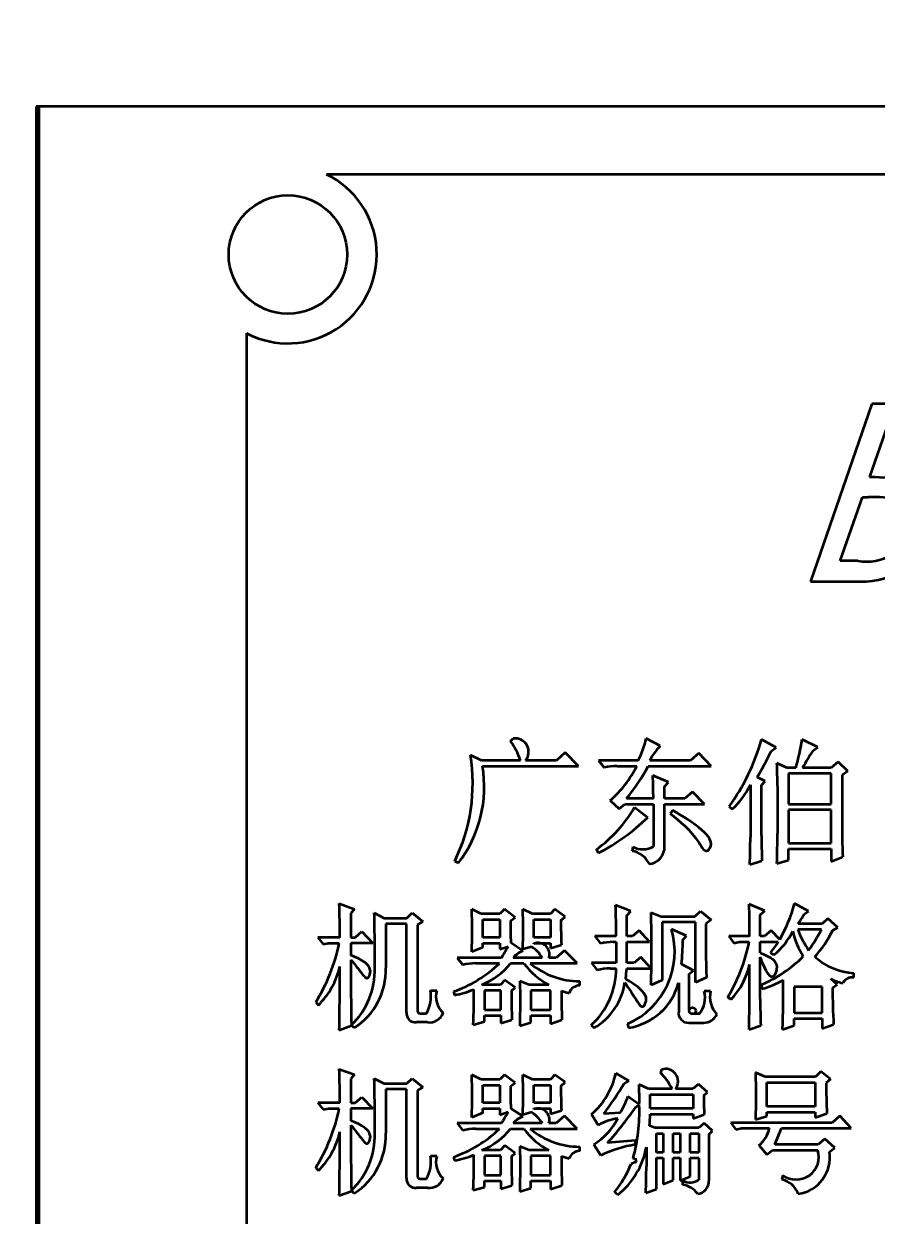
# Model space of a CAD drawing. Header units: millimetres. Extents: x 116 to 5831, y 100 to 4110.
# Drawn here: x 1037.61 to 1066.38, y 2308.49 to 2348.71 of the extents above; entities that cross this region are included whole.
import ezdxf

# ---------------------------------------------------------------- set-up
doc = ezdxf.new("R2010")
doc.units = ezdxf.units.MM
doc.header["$MEASUREMENT"] = 0
doc.layers.get('0').update_dxf_attribs({"lineweight": 18})
doc.layers.add('图层0000', color=7, linetype='Continuous', lineweight=25)
doc.layers.add('图层1', color=7, linetype='Continuous', lineweight=35)
doc.dimstyles.new('线性样式 (GB)', dxfattribs={"dimtxt": 2, "dimasz": 2, "dimexe": 1, "dimexo": 0.5, "dimgap": 0.5, "dimtad": 1, "dimdsep": 46, "dimcen": -2.127267, "dimclrd": 7, "dimclre": 7, "dimclrt": 7, "dimadec": 0, "dimazin": 0, "dimtfac": 0.7, "dimtmove": 0, "dimatfit": 1, "dimfxl": 1, "dimfrac": 2, "dimtolj": 1, "dimtzin": 0, "dimlwd": 18, "dimlwe": 18, "dimarcsym": 0})

# ---------------------------------------------------------------- blocks, each defined once
blk = doc.blocks.new('DimBlk376')
at = {"layer": '图层0000', "color": 7, "linetype": 'Continuous', "lineweight": 18}
for p, q in [((1449.027, 2694.419), (836.681, 2694.419)), ((836.681, 2246.419), (836.681, 2654.419)), ((1081.527, 2206.419), (836.681, 2206.419))]:
    blk.add_line(p, q, dxfattribs=at)
at = {"layer": '图层0000', "color": 7, "linetype": 'Continuous', "lineweight": -3}
for points in [[(847.399, 2654.419), (836.681, 2694.419), (825.963, 2654.419)], [(825.963, 2246.419), (836.681, 2206.419), (847.399, 2246.419)]]:
    blk.add_solid(points, dxfattribs=at)
at = {"layer": '图层0000', "color": 7, "linetype": 'Continuous', "lineweight": 18, "insert": (827.577, 2528.413), "char_height": 40, "attachment_point": 8, "rotation": 90, "line_spacing_factor": 1.2}
blk.add_mtext('\\T1.562500;\\W1;\\FSimSun|b0|i0;488', dxfattribs=at)
blk = doc.blocks.new('DimBlk405')
at = {"layer": '图层0000', "color": 7, "linetype": 'Continuous', "lineweight": 18}
for p, q in [((242.954, 3140.673), (419.695, 3140.673)), ((399.695, 2246.419), (399.695, 3100.673)), ((1131.527, 2206.419), (379.695, 2206.419))]:
    blk.add_line(p, q, dxfattribs=at)
at = {"layer": '图层0000', "color": 7, "linetype": 'Continuous', "lineweight": -3}
for points in [[(410.413, 3100.673), (399.695, 3140.673), (388.977, 3100.673)], [(388.977, 2246.419), (399.695, 2206.419), (410.413, 2246.419)]]:
    blk.add_solid(points, dxfattribs=at)
at = {"layer": '图层0000', "color": 7, "linetype": 'Continuous', "lineweight": 18, "insert": (390.591, 2528.413), "char_height": 40, "attachment_point": 8, "rotation": 90, "line_spacing_factor": 1.2}
blk.add_mtext('\\T1.562500;\\W1;\\FSimSun|b0|i0;47', dxfattribs=at)
blk = doc.blocks.new('DimBlk406')
at = {"layer": '图层0000', "color": 7, "linetype": 'Continuous', "lineweight": 18}
for p, q in [((1449.027, 3999.179), (190.621, 3999.179)), ((210.621, 2246.419), (210.621, 3959.179)), ((1131.527, 2206.419), (190.621, 2206.419))]:
    blk.add_line(p, q, dxfattribs=at)
at = {"layer": '图层0000', "color": 7, "linetype": 'Continuous', "lineweight": -3}
for points in [[(221.339, 3959.179), (210.621, 3999.179), (199.903, 3959.179)], [(199.903, 2246.419), (210.621, 2206.419), (221.339, 2246.419)]]:
    blk.add_solid(points, dxfattribs=at)
at = {"layer": '图层0000', "color": 7, "linetype": 'Continuous', "lineweight": 18, "insert": (201.516, 3012.434), "char_height": 40, "attachment_point": 8, "rotation": 90, "line_spacing_factor": 1.2}
blk.add_mtext('\\T1.484375;\\W1;\\FSimSun|b0|i0;1793', dxfattribs=at)
blk = doc.blocks.new('DimBlk407')
at = {"layer": '图层0000', "color": 7, "linetype": 'Continuous', "lineweight": 18}
for p, q in [((1459.027, 2684.419), (1459.027, 2089.655)), ((1289.027, 2404.419), (1289.027, 2089.655)), ((1289.027, 2109.655), (931.806, 2109.655)), ((1329.027, 2109.655), (1419.027, 2109.655))]:
    blk.add_line(p, q, dxfattribs=at)
at = {"layer": '图层0000', "color": 7, "linetype": 'Continuous', "lineweight": -3}
for points in [[(1329.027, 2120.373), (1289.027, 2109.655), (1329.027, 2098.937)], [(1419.027, 2098.937), (1459.027, 2109.655), (1419.027, 2120.373)]]:
    blk.add_solid(points, dxfattribs=at)
at = {"layer": '图层0000', "color": 7, "linetype": 'Continuous', "lineweight": 18, "insert": (1003.527, 2118.759), "char_height": 40, "attachment_point": 8, "line_spacing_factor": 1.2}
blk.add_mtext('\\T1.468750;\\W1;\\FSimSun|b0|i0;170', dxfattribs=at)
blk = doc.blocks.new('ViewBlk16')
at = {"layer": '图层0000', "linetype": 'Continuous', "lineweight": -3}
h = blk.add_hatch(dxfattribs=at)
h.set_pattern_fill('ANSI31', color=256, scale=63.5, style=0, pattern_type=2)
h.set_pattern_definition([(45, (0, 0), (-44.9013, 44.9013), [])])
edge = h.paths.add_edge_path(flags=16)
edge.add_arc((1459.027, 2694.419), 1304.76, 355, 520)
edge.add_arc((848.227, 2916.732), 654.76, 359.30391, 520)
edge.add_arc((1459.027, 2694.419), 218.81, 7.88837, 78.42309)
edge.add_line((1675.766, 2724.449), (1675.766, 2144.683))
edge.add_arc((2106.553, 2637.768), 654.76, 228.85771, 355)
at = {"layer": '图层1', "color": 7, "linetype": 'Continuous', "lineweight": 35}
for p, q in [((1038.116, 2345.919), (1038.027, 2345.919)), ((1038.027, 2345.919), (1038.027, 2276.919)), ((1123.816, 2345.919), (1038.116, 2345.919)), ((1038.116, 2345.919), (1038.116, 2276.919)), ((1114.23, 2343.624), (1047.824, 2343.624)), ((1045.129, 2338.265), (1045.129, 2284.574)), ((1066.243, 2335.882), (1064.166, 2329.882)), ((1067.462, 2335.882), (1066.243, 2335.882)), ((1066.773, 2335.19), (1066.16, 2333.421)), ((1066.16, 2333.421), (1066.353, 2333.421)), ((1065.174, 2330.575), (1065.921, 2332.729)), ((1065.921, 2332.729), (1066.111, 2332.729)), ((1065.763, 2330.575), (1065.174, 2330.575)), ((1064.166, 2329.882), (1065.831, 2329.882)), ((1054.04, 2324.49), (1054.135, 2324.581)), ((1059.095, 2324.33), (1058.624, 2324.581)), ((1063.003, 2324.277), (1062.508, 2324.546)), ((1064.41, 2324.295), (1063.889, 2324.546)), ((1053.06, 2323.843), (1052.686, 2324.019)), ((1055.891, 2324.107), (1055.594, 2323.843)), ((1056.33, 2323.652), (1055.891, 2324.107)), ((1060.396, 2324.089), (1060.118, 2323.843)), ((1060.818, 2323.652), (1060.396, 2324.089)), ((1062.838, 2324.155), (1063.003, 2324.277)), ((1064.241, 2324.17), (1064.41, 2324.295)), ((1054.379, 2323.843), (1053.06, 2323.843)), ((1053.094, 2323.652), (1056.33, 2323.652)), ((1055.594, 2323.843), (1054.549, 2323.843)), ((1058.35, 2323.843), (1057.016, 2323.843)), ((1057.016, 2323.843), (1057.206, 2323.6)), ((1057.639, 2323.652), (1058.3, 2323.652)), ((1058.686, 2323.652), (1060.818, 2323.652)), ((1060.118, 2323.843), (1058.744, 2323.843)), ((1063.372, 2323.597), (1063.034, 2323.755)), ((1063.677, 2323.597), (1063.372, 2323.597)), ((1064.87, 2323.597), (1063.9, 2323.597)), ((1065.096, 2323.79), (1064.87, 2323.597)), ((1065.43, 2323.478), (1065.096, 2323.79)), ((1059.377, 2323.104), (1058.845, 2323.333)), ((1062.634, 2323.139), (1062.37, 2323.283)), ((1063.425, 2323.406), (1063.425, 2322.366)), ((1064.863, 2323.406), (1063.425, 2323.406)), ((1064.863, 2322.366), (1064.863, 2323.406)), ((1065.43, 2323.478), (1065.236, 2323.35)), ((1065.236, 2323.35), (1065.236, 2321.462)), ((1059.236, 2322.967), (1059.377, 2323.104)), ((1059.236, 2322.559), (1059.236, 2322.967)), ((1060.185, 2322.788), (1059.925, 2322.559)), ((1060.59, 2322.369), (1060.185, 2322.788)), ((1062.138, 2323.019), (1062.138, 2321.251)), ((1062.511, 2323.004), (1062.634, 2323.139)), ((1062.511, 2321.303), (1062.511, 2323.004)), ((1063.052, 2322.974), (1063.052, 2321.374)), ((1057.403, 2322.49), (1057.708, 2322.21)), ((1058.862, 2322.559), (1057.953, 2322.559)), ((1059.925, 2322.559), (1059.236, 2322.559)), ((1057.708, 2322.21), (1057.898, 2322.369)), ((1057.898, 2322.369), (1058.862, 2322.369)), ((1058.231, 2322.26), (1058.673, 2321.917)), ((1058.862, 2322.369), (1058.862, 2320.934)), ((1059.236, 2320.826), (1059.236, 2322.369)), ((1059.236, 2322.369), (1060.59, 2322.369)), ((1059.522, 2322.155), (1059.425, 2322.056)), ((1061.416, 2322.285), (1061.527, 2322.193)), ((1063.425, 2322.366), (1064.863, 2322.366)), ((1063.425, 2322.175), (1063.425, 2321.047)), ((1064.863, 2322.175), (1063.425, 2322.175)), ((1064.863, 2321.047), (1064.863, 2322.175)), ((1057.012, 2320.716), (1056.946, 2320.842)), ((1058.17, 2320.924), (1058.142, 2320.783)), ((1063.425, 2321.047), (1064.863, 2321.047)), ((1063.425, 2320.473), (1063.425, 2320.857)), ((1063.425, 2320.857), (1064.863, 2320.857)), ((1064.863, 2320.857), (1064.863, 2320.435)), ((1052.159, 2320.447), (1052.285, 2320.382)), ((1062.12, 2320.329), (1062.528, 2320.458)), ((1063.034, 2320.364), (1063.425, 2320.473)), ((1064.863, 2320.435), (1065.253, 2320.584)), ((1048.261, 2319.013), (1048.775, 2318.822)), ((1048.775, 2318.822), (1048.653, 2318.684)), ((1053.054, 2318.661), (1052.732, 2318.819)), ((1053.833, 2318.819), (1053.685, 2318.661)), ((1054.196, 2318.546), (1053.833, 2318.819)), ((1054.778, 2318.661), (1054.455, 2318.819)), ((1055.537, 2318.819), (1055.391, 2318.661)), ((1055.884, 2318.566), (1055.537, 2318.819)), ((1058.103, 2318.749), (1057.589, 2318.96)), ((1062.627, 2318.765), (1062.095, 2318.995)), ((1062.469, 2318.628), (1062.627, 2318.765)), ((1064.104, 2318.76), (1063.624, 2319.013)), ((1048.653, 2318.684), (1048.653, 2317.87)), ((1049.44, 2318.696), (1049.781, 2318.52)), ((1049.781, 2318.52), (1050.536, 2318.52)), ((1050.536, 2318.52), (1050.722, 2318.696)), ((1050.722, 2318.696), (1051.079, 2318.404)), ((1051.079, 2318.404), (1050.903, 2318.291)), ((1053.685, 2318.661), (1053.054, 2318.661)), ((1053.106, 2318.471), (1053.682, 2318.471)), ((1053.106, 2317.87), (1053.106, 2318.471)), ((1053.682, 2318.471), (1053.682, 2317.87)), ((1054.037, 2318.433), (1054.196, 2318.546)), ((1055.391, 2318.661), (1054.778, 2318.661)), ((1054.829, 2318.471), (1055.387, 2318.471)), ((1054.829, 2317.87), (1054.829, 2318.471)), ((1055.387, 2318.471), (1055.387, 2317.87)), ((1055.743, 2318.436), (1055.884, 2318.566)), ((1057.963, 2318.611), (1058.103, 2318.749)), ((1057.963, 2317.905), (1057.963, 2318.611)), ((1058.785, 2318.714), (1059.121, 2318.573)), ((1059.121, 2318.573), (1060.268, 2318.573)), ((1059.158, 2318.382), (1059.158, 2316.426)), ((1060.28, 2318.382), (1059.158, 2318.382)), ((1060.268, 2318.573), (1060.453, 2318.749)), ((1060.28, 2316.343), (1060.28, 2318.382)), ((1060.453, 2318.749), (1060.811, 2318.457)), ((1060.811, 2318.457), (1060.635, 2318.328)), ((1062.469, 2317.905), (1062.469, 2318.628)), ((1063.953, 2318.653), (1064.104, 2318.76)), ((1064.75, 2318.503), (1064.563, 2318.327)), ((1065.088, 2318.207), (1064.75, 2318.503)), ((1048.796, 2317.87), (1049.022, 2318.063)), ((1049.022, 2318.063), (1049.391, 2317.679)), ((1049.83, 2318.33), (1049.83, 2316.842)), ((1050.53, 2318.33), (1049.83, 2318.33)), ((1050.53, 2315.33), (1050.53, 2318.33)), ((1050.903, 2318.291), (1050.903, 2315.436)), ((1058.386, 2318.098), (1058.159, 2317.905)), ((1058.736, 2317.714), (1058.386, 2318.098)), ((1059.985, 2317.923), (1059.471, 2318.151)), ((1062.838, 2318.098), (1062.612, 2317.905)), ((1063.129, 2317.796), (1062.838, 2318.098)), ((1064.539, 2318.136), (1063.735, 2318.136)), ((1064.563, 2318.327), (1063.752, 2318.327)), ((1064.921, 2318.108), (1065.088, 2318.207)), ((1048.279, 2317.87), (1047.541, 2317.87)), ((1047.541, 2317.87), (1047.711, 2317.644)), ((1047.711, 2317.644), (1047.896, 2317.679)), ((1047.896, 2317.679), (1048.261, 2317.679)), ((1048.653, 2317.87), (1048.796, 2317.87)), ((1048.653, 2317.679), (1048.653, 2317.265)), ((1049.391, 2317.679), (1048.653, 2317.679)), ((1049.457, 2316.842), (1049.457, 2317.686)), ((1053.682, 2317.87), (1053.106, 2317.87)), ((1053.106, 2317.531), (1053.106, 2317.679)), ((1053.106, 2317.679), (1053.682, 2317.679)), ((1053.682, 2317.679), (1053.682, 2317.468)), ((1053.682, 2317.468), (1053.961, 2317.566)), ((1054.459, 2317.415), (1054.05, 2317.681)), ((1055.387, 2317.87), (1054.829, 2317.87)), ((1054.829, 2317.655), (1054.829, 2317.679)), ((1054.829, 2317.679), (1055.387, 2317.679)), ((1055.387, 2317.679), (1055.387, 2317.503)), ((1055.387, 2317.503), (1055.76, 2317.614)), ((1057.607, 2317.905), (1056.886, 2317.905)), ((1056.886, 2317.905), (1057.075, 2317.662)), ((1057.509, 2317.714), (1057.607, 2317.714)), ((1057.607, 2317.714), (1057.607, 2317.008)), ((1058.159, 2317.905), (1057.963, 2317.905)), ((1057.963, 2317.008), (1057.963, 2317.714)), ((1057.963, 2317.714), (1058.736, 2317.714)), ((1059.86, 2317.785), (1059.985, 2317.923)), ((1062.112, 2317.905), (1061.409, 2317.905)), ((1061.409, 2317.905), (1061.579, 2317.679)), ((1061.579, 2317.679), (1061.765, 2317.714)), ((1061.765, 2317.714), (1062.095, 2317.714)), ((1062.612, 2317.905), (1062.469, 2317.905)), ((1062.469, 2317.714), (1063.079, 2317.714)), ((1062.469, 2317.349), (1062.469, 2317.714)), ((1053.736, 2317.184), (1052.24, 2317.184)), ((1052.24, 2317.184), (1052.429, 2316.941)), ((1053.106, 2317.531), (1052.732, 2317.381)), ((1055.105, 2317.184), (1054.125, 2317.184)), ((1054.755, 2317.555), (1054.455, 2317.468)), ((1055.587, 2317.184), (1055.338, 2317.184)), ((1055.866, 2317.43), (1055.587, 2317.184)), ((1056.288, 2316.994), (1055.866, 2317.43)), ((1058.439, 2317.201), (1058.211, 2317.008)), ((1058.789, 2316.818), (1058.439, 2317.201)), ((1062.469, 2315.787), (1062.469, 2317.205)), ((1062.816, 2317.343), (1062.932, 2317.275)), ((1052.862, 2316.994), (1053.664, 2316.994)), ((1054.04, 2316.994), (1054.492, 2316.994)), ((1054.705, 2316.994), (1056.288, 2316.994)), ((1057.607, 2317.008), (1056.78, 2317.008)), ((1056.78, 2317.008), (1056.97, 2316.765)), ((1057.403, 2316.818), (1057.607, 2316.818)), ((1058.211, 2317.008), (1057.963, 2317.008)), ((1057.963, 2316.818), (1058.789, 2316.818)), ((1060.213, 2316.757), (1059.815, 2316.965)), ((1060.073, 2316.641), (1060.213, 2316.757)), ((1053.849, 2316.428), (1053.703, 2316.27)), ((1054.196, 2316.175), (1053.849, 2316.428)), ((1054.666, 2316.27), (1054.35, 2316.393)), ((1056.376, 2316.247), (1056.376, 2316.389)), ((1059.158, 2316.426), (1058.785, 2316.255)), ((1060.073, 2315.401), (1060.073, 2316.641)), ((1060.653, 2316.513), (1060.28, 2316.343)), ((1065.071, 2316.276), (1064.849, 2316.467)), ((1065.634, 2316.519), (1065.634, 2316.664)), ((1051.34, 2316.076), (1051.554, 2316.076)), ((1052.116, 2316.042), (1052.149, 2315.921)), ((1053.703, 2316.27), (1053.07, 2316.27)), ((1053.158, 2316.079), (1053.158, 2315.426)), ((1053.717, 2316.079), (1053.158, 2316.079)), ((1053.717, 2315.426), (1053.717, 2316.079)), ((1054.072, 2316.062), (1054.196, 2316.175)), ((1055.338, 2316.27), (1054.666, 2316.27)), ((1054.723, 2316.079), (1054.723, 2315.426)), ((1055.387, 2316.079), (1054.723, 2316.079)), ((1055.387, 2315.426), (1055.387, 2316.079)), ((1055.76, 2316.07), (1056.025, 2315.991)), ((1059.717, 2316.338), (1059.717, 2316.298)), ((1059.717, 2316.298), (1059.717, 2315.365)), ((1060.794, 2316.059), (1060.578, 2316.059)), ((1062.499, 2316.27), (1062.53, 2316.132)), ((1063.611, 2316.202), (1063.611, 2315.32)), ((1064.557, 2316.202), (1063.611, 2316.202)), ((1064.557, 2315.32), (1064.557, 2316.202)), ((1064.912, 2316.164), (1065.071, 2316.276)), ((1047.47, 2315.681), (1047.555, 2315.587)), ((1061.374, 2315.845), (1061.496, 2315.78)), ((1050.994, 2315.302), (1051.205, 2315.302)), ((1053.158, 2315.426), (1053.717, 2315.426)), ((1053.158, 2315.029), (1053.158, 2315.235)), ((1053.158, 2315.235), (1053.717, 2315.235)), ((1053.717, 2315.235), (1053.717, 2314.971)), ((1054.723, 2315.426), (1055.387, 2315.426)), ((1054.723, 2314.994), (1054.723, 2315.235)), ((1054.723, 2315.235), (1055.387, 2315.235)), ((1055.387, 2315.235), (1055.387, 2314.954)), ((1060.41, 2315.285), (1060.199, 2315.285)), ((1063.611, 2315.32), (1064.557, 2315.32)), ((1048.261, 2314.743), (1048.67, 2314.892)), ((1048.765, 2314.813), (1048.669, 2314.906)), ((1051.24, 2315.006), (1050.871, 2315.006)), ((1052.784, 2314.919), (1053.158, 2315.029)), ((1053.717, 2314.971), (1054.09, 2315.082)), ((1054.35, 2314.884), (1054.723, 2314.994)), ((1055.387, 2314.954), (1055.778, 2315.084)), ((1056.763, 2314.909), (1056.865, 2314.813)), ((1057.994, 2314.951), (1058.024, 2314.813)), ((1060.058, 2314.989), (1060.568, 2314.989)), ((1062.095, 2314.76), (1062.485, 2314.89)), ((1063.22, 2314.76), (1063.611, 2314.89)), ((1063.611, 2314.89), (1063.611, 2315.13)), ((1063.611, 2315.13), (1064.557, 2315.13)), ((1064.557, 2315.13), (1064.557, 2314.795)), ((1064.557, 2314.795), (1064.948, 2314.925)), ((1048.261, 2313.426), (1048.775, 2313.236)), ((1048.775, 2313.236), (1048.653, 2313.097)), ((1053.054, 2313.075), (1052.732, 2313.233)), ((1053.833, 2313.233), (1053.685, 2313.075)), ((1054.196, 2312.959), (1053.833, 2313.233)), ((1054.778, 2313.075), (1054.455, 2313.233)), ((1055.537, 2313.233), (1055.391, 2313.075)), ((1055.884, 2312.979), (1055.537, 2313.233)), ((1057.594, 2313.286), (1058.033, 2313.029)), ((1059.137, 2313.409), (1059.101, 2313.3)), ((1062.642, 2313.162), (1062.306, 2313.303)), ((1064.334, 2313.162), (1062.642, 2313.162)), ((1064.518, 2313.338), (1064.334, 2313.162)), ((1064.842, 2313.084), (1064.518, 2313.338)), ((1048.653, 2313.097), (1048.653, 2312.283)), ((1049.44, 2313.11), (1049.781, 2312.934)), ((1049.781, 2312.934), (1050.536, 2312.934)), ((1049.83, 2312.744), (1049.83, 2311.256)), ((1050.53, 2312.744), (1049.83, 2312.744)), ((1050.53, 2309.744), (1050.53, 2312.744)), ((1050.536, 2312.934), (1050.722, 2313.11)), ((1050.722, 2313.11), (1051.079, 2312.817)), ((1051.079, 2312.817), (1050.903, 2312.705)), ((1053.685, 2313.075), (1053.054, 2313.075)), ((1053.106, 2312.884), (1053.682, 2312.884)), ((1053.106, 2312.283), (1053.106, 2312.884)), ((1053.682, 2312.884), (1053.682, 2312.283)), ((1054.037, 2312.847), (1054.196, 2312.959)), ((1055.391, 2313.075), (1054.778, 2313.075)), ((1054.829, 2312.884), (1055.387, 2312.884)), ((1054.829, 2312.283), (1054.829, 2312.884)), ((1055.387, 2312.884), (1055.387, 2312.283)), ((1055.743, 2312.849), (1055.884, 2312.979)), ((1058.033, 2313.029), (1057.88, 2312.941)), ((1058.699, 2312.758), (1058.381, 2312.899)), ((1059.494, 2312.758), (1058.699, 2312.758)), ((1060.199, 2312.758), (1059.615, 2312.758)), ((1060.389, 2312.916), (1060.199, 2312.758)), ((1060.688, 2312.644), (1060.389, 2312.916)), ((1062.697, 2312.972), (1064.328, 2312.972)), ((1062.697, 2312.16), (1062.697, 2312.972)), ((1064.328, 2312.972), (1064.328, 2312.16)), ((1064.842, 2313.084), (1064.701, 2312.955)), ((1048.796, 2312.283), (1049.022, 2312.477)), ((1049.022, 2312.477), (1049.391, 2312.093)), ((1050.903, 2312.705), (1050.903, 2309.849)), ((1058.388, 2312.23), (1058.002, 2312.494)), ((1058.754, 2312.568), (1060.209, 2312.568)), ((1058.754, 2312.09), (1058.754, 2312.568)), ((1060.209, 2312.568), (1060.209, 2312.09)), ((1060.565, 2312.533), (1060.688, 2312.644)), ((1048.279, 2312.283), (1047.541, 2312.283)), ((1047.541, 2312.283), (1047.711, 2312.058)), ((1047.711, 2312.058), (1047.896, 2312.093)), ((1047.896, 2312.093), (1048.261, 2312.093)), ((1048.653, 2312.283), (1048.796, 2312.283)), ((1048.653, 2312.093), (1048.653, 2311.679)), ((1049.391, 2312.093), (1048.653, 2312.093)), ((1049.457, 2311.256), (1049.457, 2312.1)), ((1053.106, 2311.945), (1052.732, 2311.794)), ((1053.682, 2312.283), (1053.106, 2312.283)), ((1053.106, 2311.945), (1053.106, 2312.093)), ((1053.106, 2312.093), (1053.682, 2312.093)), ((1053.682, 2312.093), (1053.682, 2311.882)), ((1053.682, 2311.882), (1053.961, 2311.98)), ((1054.459, 2311.829), (1054.05, 2312.094)), ((1054.755, 2311.968), (1054.455, 2311.882)), ((1055.387, 2312.283), (1054.829, 2312.283)), ((1054.829, 2312.068), (1054.829, 2312.093)), ((1054.829, 2312.093), (1055.387, 2312.093)), ((1055.387, 2312.093), (1055.387, 2311.917)), ((1055.387, 2311.917), (1055.76, 2312.028)), ((1057.747, 2311.947), (1057.189, 2311.914)), ((1058.266, 2312.133), (1058.387, 2312.21)), ((1060.209, 2312.09), (1058.754, 2312.09)), ((1064.328, 2312.16), (1062.697, 2312.16)), ((1062.697, 2311.833), (1062.697, 2311.97)), ((1062.697, 2311.97), (1064.328, 2311.97)), ((1064.328, 2311.97), (1064.328, 2311.794)), ((1053.736, 2311.598), (1052.24, 2311.598)), ((1052.24, 2311.598), (1052.429, 2311.354)), ((1055.105, 2311.598), (1054.125, 2311.598)), ((1055.587, 2311.598), (1055.338, 2311.598)), ((1055.866, 2311.844), (1055.587, 2311.598)), ((1056.288, 2311.407), (1055.866, 2311.844)), ((1056.78, 2311.906), (1056.997, 2311.53)), ((1058.752, 2311.9), (1060.209, 2311.9)), ((1060.209, 2311.9), (1060.209, 2311.759)), ((1060.209, 2311.759), (1060.583, 2311.89)), ((1060.583, 2311.598), (1060.392, 2311.439)), ((1060.864, 2311.343), (1060.583, 2311.598)), ((1064.898, 2311.615), (1061.479, 2311.615)), ((1061.479, 2311.615), (1061.65, 2311.389)), ((1062.306, 2311.724), (1062.697, 2311.833)), ((1064.328, 2311.794), (1064.719, 2311.924)), ((1065.16, 2311.844), (1064.898, 2311.615)), ((1065.545, 2311.425), (1065.16, 2311.844)), ((1052.862, 2311.407), (1053.664, 2311.407)), ((1054.04, 2311.407), (1054.492, 2311.407)), ((1054.705, 2311.407), (1056.288, 2311.407)), ((1058.923, 2311.439), (1058.733, 2311.507)), ((1060.392, 2311.439), (1058.923, 2311.439)), ((1058.965, 2311.249), (1059.189, 2311.249)), ((1058.965, 2310.613), (1058.965, 2311.249)), ((1059.189, 2311.249), (1059.189, 2310.613)), ((1059.528, 2311.249), (1059.769, 2311.249)), ((1059.528, 2310.613), (1059.528, 2311.249)), ((1059.769, 2311.249), (1059.769, 2310.613)), ((1060.108, 2311.249), (1060.402, 2311.249)), ((1060.108, 2310.613), (1060.108, 2311.249)), ((1060.402, 2311.249), (1060.402, 2310.613)), ((1060.741, 2311.232), (1060.864, 2311.343)), ((1060.741, 2309.656), (1060.741, 2311.232)), ((1061.65, 2311.389), (1061.835, 2311.425)), ((1061.835, 2311.425), (1062.78, 2311.425)), ((1062.961, 2310.877), (1063.19, 2311.425)), ((1063.19, 2311.425), (1065.545, 2311.425)), ((1053.849, 2310.841), (1053.703, 2310.683)), ((1054.196, 2310.589), (1053.849, 2310.841)), ((1054.666, 2310.683), (1054.35, 2310.806)), ((1056.376, 2310.66), (1056.376, 2310.803)), ((1056.851, 2310.883), (1057.086, 2310.51)), ((1058.262, 2311.017), (1057.312, 2310.93)), ((1058.262, 2310.877), (1058.262, 2311.017)), ((1058.627, 2310.788), (1058.627, 2310.149)), ((1062.429, 2310.845), (1062.69, 2310.545)), ((1064.423, 2310.877), (1062.961, 2310.877)), ((1064.649, 2311.07), (1064.423, 2310.877)), ((1064.983, 2310.76), (1064.649, 2311.07)), ((1064.805, 2310.63), (1064.983, 2310.76)), ((1051.34, 2310.49), (1051.554, 2310.49)), ((1052.116, 2310.456), (1052.149, 2310.334)), ((1053.703, 2310.683), (1053.07, 2310.683)), ((1053.158, 2310.493), (1053.158, 2309.839)), ((1053.717, 2310.493), (1053.158, 2310.493)), ((1053.717, 2309.839), (1053.717, 2310.493)), ((1054.072, 2310.476), (1054.196, 2310.589)), ((1055.338, 2310.683), (1054.666, 2310.683)), ((1054.723, 2310.493), (1054.723, 2309.839)), ((1055.387, 2310.493), (1054.723, 2310.493)), ((1055.387, 2309.839), (1055.387, 2310.493)), ((1055.76, 2310.483), (1056.025, 2310.405)), ((1058.175, 2310.404), (1058.247, 2310.419)), ((1058.247, 2310.419), (1058.279, 2310.288)), ((1059.189, 2310.613), (1058.965, 2310.613)), ((1058.965, 2309.376), (1058.965, 2310.423)), ((1058.965, 2310.423), (1059.189, 2310.423)), ((1059.189, 2310.423), (1059.189, 2309.544)), ((1059.769, 2310.613), (1059.528, 2310.613)), ((1059.528, 2309.677), (1059.528, 2310.423)), ((1059.528, 2310.423), (1059.769, 2310.423)), ((1059.769, 2310.423), (1059.769, 2309.666)), ((1060.402, 2310.613), (1060.108, 2310.613)), ((1060.108, 2309.8), (1060.108, 2310.423)), ((1060.108, 2310.423), (1060.402, 2310.423)), ((1060.402, 2310.423), (1060.402, 2309.691)), ((1062.69, 2310.545), (1062.885, 2310.686)), ((1062.885, 2310.686), (1064.416, 2310.686)), ((1047.47, 2310.094), (1047.555, 2310.001)), ((1050.994, 2309.716), (1051.205, 2309.716)), ((1053.158, 2309.839), (1053.717, 2309.839)), ((1053.158, 2309.443), (1053.158, 2309.649)), ((1053.158, 2309.649), (1053.717, 2309.649)), ((1053.717, 2309.649), (1053.717, 2309.385)), ((1054.723, 2309.839), (1055.387, 2309.839)), ((1054.723, 2309.408), (1054.723, 2309.649)), ((1054.723, 2309.649), (1055.387, 2309.649)), ((1055.387, 2309.649), (1055.387, 2309.368)), ((1059.189, 2309.544), (1059.528, 2309.677)), ((1059.769, 2309.666), (1060.108, 2309.8)), ((1059.858, 2309.516), (1059.858, 2309.664)), ((1063.233, 2309.839), (1063.202, 2309.701)), ((1048.261, 2309.157), (1048.67, 2309.305)), ((1048.765, 2309.227), (1048.669, 2309.32)), ((1051.24, 2309.42), (1050.871, 2309.42)), ((1052.784, 2309.333), (1053.158, 2309.443)), ((1053.717, 2309.385), (1054.09, 2309.496)), ((1054.35, 2309.297), (1054.723, 2309.408)), ((1055.387, 2309.368), (1055.778, 2309.498)), ((1057.661, 2309.174), (1057.554, 2309.266)), ((1058.609, 2309.244), (1058.965, 2309.376))]:
    blk.add_line(p, q, dxfattribs=at)
for centre, radius in [((1046.527, 2340.919), 2), ((1060.182, 2315.393), 0.109)]:
    blk.add_circle(centre, radius, dxfattribs=at)
for centre, radius, start, end in [((1046.527, 2340.919), 3, 242.2255, 64.3784), ((1066.641, 2335.098), 1.702, 260.2544, 335.2255), ((1066.278, 2327.675), 5.056, 80.1259, 91.9015), ((1065.882, 2332.662), 2.78, 268.9327, 338.375), ((1066.037, 2332.368), 1.814, 261.3144, 335.7462), ((1051.846, 2322.93), 2.692, 19.8138, 35.3976), ((1054.201, 2324.133), 0.453, 320.1856, 98.376), ((1055.574, 2325.293), 3.132, 332.4179, 346.8654), ((1055.858, 2326.364), 6.895, 323.7274, 344.7133), ((1054.197, 2326.208), 9.833, 344.5976, 350.2685), ((1046.867, 2323.053), 5.898, 333.7767, 9.421), ((1060.406, 2323.012), 1.859, 134.8679, 153.4682), ((1051.249, 2329.802), 12.892, 329.6204, 334.0175), ((1085.286, 2311.262), 24.688, 148.4772, 150.0254), ((1048.948, 2322.943), 4.206, 322.4886, 9.7071), ((1057.647, 2321.77), 1.883, 90.2419, 103.5544), ((1054.925, 2325.329), 3.769, 311.1207, 333.5747), ((1053.652, 2326.237), 5.659, 319.464, 332.8193), ((1042.448, 2322.892), 20.604, 0.2279, 2.4003), ((1044.985, 2322.637), 13.877, 359.6797, 2.8751), ((1059.542, 2324.298), 2.893, 313.3128, 333.7616), ((1054.155, 2324.66), 4.73, 306.167, 329.5101), ((1053.523, 2327.293), 7.445, 297.947, 313.7751), ((1015.931, 2321.688), 46.209, 358.3149, 359.4579), ((1091.259, 2321.445), 28.748, 180.2816, 181.9668), ((1022.749, 2321.584), 40.304, 358.2655, 359.7005), ((1092.948, 2321.567), 27.712, 180.2181, 182.0336), ((1058.028, 2320.021), 0.771, 24.9941, 81.4954), ((1058.506, 2321.604), 0.759, 243.709, 298.047), ((1058.654, 2320.934), 0.591, 276.9916, 349.5509), ((1008.569, 2317.819), 39.71, 0.0729, 1.7227), ((1029.122, 2317.949), 28.485, 359.9116, 2.0341), ((1018.771, 2317.764), 43.342, 0.1859, 1.6273), ((1059.026, 2320.176), 4.743, 329.8731, 345.7985), ((1017.904, 2317.652), 31.553, 0.0616, 1.8958), ((1070.676, 2318.33), 16.639, 179.6456, 182.2368), ((1069.606, 2318.316), 13.863, 179.505, 182.9012), ((1016.552, 2317.484), 42.251, 358.3329, 1.6671), ((1059.868, 2320.944), 4.683, 326.0271, 330.7189), ((1056.913, 2317.391), 2.669, 293.8994, 16.5412), ((1119.93, 2317.984), 59.296, 179.66781, 181.4215), ((1061.393, 2319.151), 2.426, 309.3565, 333.9109), ((1065.787, 2318.503), 2.254, 190.7054, 214.2482), ((1067.123, 2319.463), 3.639, 201.3862, 213.9621), ((1057.376, 2322.053), 8.163, 325.5131, 331.332), ((1060.982, 2320.122), 4.424, 318.8775, 332.9236), ((1042.012, 2318.996), 6.387, 328.7216, 348.096), ((1048.571, 2320.484), 6.129, 327.4218, 331.5713), ((1054.971, 2317.297), 0.385, 342.8563, 111.6938), ((1057.516, 2315.834), 1.881, 90.2349, 103.5613), ((1048.018, 2318.033), 11.845, 354.8274, 358.8008), ((1056.338, 2318.862), 5.87, 329.0742, 348.7255), ((1059.914, 2319.684), 3.728, 321.1024, 328.1), ((1054.909, 2316.408), 1.103, 114.0787, 135.2761), ((1054.204, 2316.674), 1.036, 29.5175, 57.9459), ((1060.836, 2320.262), 4.325, 292.6179, 315.5591), ((1065.763, 2318.834), 2.174, 228.2266, 266.5992), ((1045.754, 2317.441), 2.585, 314.17, 347.6514), ((942.481, 2316.699), 105.798, 358.94061, 0.10241), ((1137.142, 2316.674), 88.49, 179.71355, 181.14057), ((1046.92, 2316.752), 2.539, 313.5583, 2.03), ((1047.506, 2316.769), 2.326, 302.7753, 1.8095), ((1050.775, 2319.956), 4.138, 288.9079, 314.2687), ((1052.87, 2315.132), 1.862, 90.2519, 103.7173), ((1052.185, 2318.468), 2.37, 291.9379, 321.5255), ((1056.413, 2318.381), 2.369, 215.8522, 243.0305), ((1056.387, 2319.03), 2.641, 230.456, 269.7642), ((1055.048, 2316.808), 2.559, 312.0847, 0.2122), ((1057.411, 2314.958), 1.86, 90.2449, 103.7242), ((1054.717, 2316.965), 3.249, 351.1714, 357.4074), ((1059.641, 2317.501), 2.53, 317.1478, 347.6254), ((924.217, 2316.942), 137.895, 359.09364, 0.00706), ((1061.727, 2319.022), 2.999, 285.5258, 300.2613), ((1039.035, 2315.865), 24.211, 357.3854, 1.3404), ((1065.905, 2318.835), 2.592, 245.9761, 255.4691), ((1065.591, 2316.132), 0.389, 83.7553, 150.1733), ((1050.155, 2315.884), 1.2, 331.027, 9.2206), ((1052.244, 2315.864), 0.722, 162.934, 228.4217), ((1051.562, 2319.099), 3.232, 280.4589, 292.5657), ((1031.933, 2315.829), 20.871, 357.5, 0.7832), ((1071.716, 2315.894), 17.644, 179.4556, 182.6389), ((1074.907, 2315.926), 19.147, 179.5703, 182.5201), ((1056.378, 2315.875), 0.372, 90.3071, 161.7863), ((1055.79, 2316.654), 2.131, 300.3059, 351.617), ((1057.694, 2316.882), 2.094, 279.0473, 344.9486), ((1059.752, 2315.834), 0.857, 320.1897, 15.2318), ((1061.61, 2315.853), 0.841, 165.8669, 224.0319), ((1083.852, 2316.082), 18.939, 179.7511, 183.501), ((1100.641, 2316.045), 38.173, 180.386, 181.7327), ((1050.829, 2315.303), 0.3, 174.8764, 278.0964), ((1051.006, 2315.408), 0.107, 165.1454, 263.4107), ((1051.312, 2315.48), 0.479, 261.4657, 340.9936), ((1060.037, 2315.313), 0.324, 170.6343, 273.7519), ((1060.556, 2315.489), 0.5, 271.4084, 333.8153), ((1008.569, 2312.233), 39.71, 0.0729, 1.7227), ((1055.18, 2313.779), 2.463, 310.5062, 348.4616), ((1057.7, 2311.872), 2.001, 26.3023, 45.5615), ((1059.274, 2313.009), 0.423, 323.719, 108.9489), ((1017.904, 2312.066), 31.553, 0.0616, 1.8958), ((1070.676, 2312.744), 16.639, 179.6456, 182.2368), ((1069.606, 2312.729), 13.863, 179.505, 182.9012), ((1047.4, 2319.25), 12.232, 323.1535, 328.9554), ((1047.472, 2312.452), 10.918, 358.8347, 2.3472), ((1083.81, 2312.772), 19.11, 179.4508, 182.5412), ((1054.988, 2313.566), 3.199, 329.6035, 340.4237), ((1068.407, 2312.43), 7.843, 179.2459, 183.9462), ((1042.012, 2313.41), 6.387, 328.7216, 348.096), ((1048.571, 2314.898), 6.129, 327.4218, 331.5713), ((1054.204, 2311.087), 1.036, 29.5175, 57.9459), ((1054.971, 2311.711), 0.385, 342.8563, 111.6938), ((1046.778, 2320.254), 14.068, 318.4862, 324.7432), ((1052.481, 2311.988), 5.911, 344.4525, 2.1485), ((1137.142, 2311.088), 88.49, 179.71355, 181.14057), ((1054.909, 2310.821), 1.103, 114.0787, 135.2761), ((1055.743, 2312.718), 2.143, 301.1287, 333.4273), ((1057.986, 2309.743), 2.042, 99.1913, 118.9483), ((1051.879, 2312.042), 6.875, 355.5403, 358.8177), ((1045.754, 2311.855), 2.585, 314.17, 347.6514), ((942.481, 2311.113), 105.798, 358.94061, 0.10241), ((1046.92, 2311.166), 2.539, 313.5583, 2.03), ((1047.506, 2311.183), 2.326, 302.7753, 1.8095), ((1050.775, 2314.37), 4.138, 288.9079, 314.2687), ((1052.87, 2309.546), 1.862, 90.2519, 103.7173), ((1052.185, 2312.882), 2.37, 291.9379, 321.5255), ((1056.413, 2312.795), 2.369, 215.8522, 243.0305), ((1056.387, 2313.444), 2.641, 230.456, 269.7642), ((1061.72, 2311.672), 1.088, 310.6004, 346.8756), ((1058.948, 2306.61), 4.322, 99.1393, 115.5245), ((1055.941, 2311.299), 2.734, 308.9969, 349.2427), ((1050.155, 2310.297), 1.2, 331.027, 9.2206), ((1052.244, 2310.278), 0.722, 162.934, 228.4217), ((1051.562, 2313.513), 3.232, 280.4589, 292.5657), ((1031.933, 2310.243), 20.871, 357.5, 0.7832), ((1071.716, 2310.308), 17.644, 179.4556, 182.6389), ((1074.907, 2310.34), 19.147, 179.5703, 182.5201), ((1056.378, 2310.289), 0.372, 90.3071, 161.7863), ((1063.683, 2310.461), 0.767, 234.0732, 17.1054), ((1063.573, 2310.442), 1.246, 278.3838, 8.6852), ((1054.579, 2311.64), 3.806, 321.4125, 338.1839), ((1069.356, 2280.462), 31.816, 110.3735, 110.6943), ((1031.155, 2310.241), 27.472, 357.9218, 359.8085), ((1050.829, 2309.717), 0.3, 174.8764, 278.0964), ((1051.006, 2309.822), 0.107, 165.1454, 263.4107), ((1051.312, 2309.894), 0.479, 261.4657, 340.9936), ((1060.107, 2310.118), 0.519, 241.2236, 304.6335), ((1059.773, 2308.814), 0.706, 33.983, 83.1579), ((1060.305, 2309.642), 0.436, 277.1563, 1.9077), ((1063.006, 2308.926), 0.8, 20.7403, 75.8048)]:
    blk.add_arc(centre, radius, start, end, dxfattribs=at)
for points, knots in [([(1059.425, 2322.056), (1059.756, 2321.772), (1060.264, 2321.4), (1060.612, 2320.685), (1060.925, 2321.063), (1060.421, 2321.627), (1059.857, 2321.959), (1059.522, 2322.155)], [0, 0, 0, 0, 0.337805, 0.467781, 0.494544, 0.699741, 1, 1, 1, 1]), ([(1048.653, 2317.116), (1048.783, 2316.961), (1048.946, 2316.74), (1049.197, 2316.428), (1049.477, 2316.911), (1048.976, 2317.142), (1048.653, 2317.265)], [0, 0, 0, 0, 0.297806, 0.404924, 0.492204, 1, 1, 1, 1]), ([(1062.469, 2317.349), (1062.688, 2317.244), (1063.169, 2317.111), (1062.834, 2316.21), (1062.579, 2316.965), (1062.469, 2317.205)], [0, 0, 0, 0, 0.392302, 0.574061, 1, 1, 1, 1]), ([(1057.898, 2316.343), (1058.043, 2316.139), (1058.227, 2315.841), (1058.475, 2315.467), (1058.828, 2315.907), (1058.282, 2316.26), (1057.927, 2316.466)], [0, 0, 0, 0, 0.315524, 0.443512, 0.481777, 1, 1, 1, 1]), ([(1048.653, 2311.53), (1048.783, 2311.375), (1048.946, 2311.154), (1049.197, 2310.842), (1049.477, 2311.325), (1048.976, 2311.555), (1048.653, 2311.679)], [0, 0, 0, 0, 0.297806, 0.404924, 0.492204, 1, 1, 1, 1])]:
    blk.add_open_spline(points, degree=3, knots=knots, dxfattribs=at)
for points in [[(1052.732, 2317.381), (1052.75, 2317.86), (1052.752, 2318.34), (1052.732, 2318.819)], [(1054.455, 2317.468), (1054.474, 2317.918), (1054.475, 2318.369), (1054.455, 2318.819)], [(1054.35, 2316.393), (1054.37, 2315.89), (1054.368, 2315.386), (1054.35, 2314.884)], [(1052.732, 2311.794), (1052.75, 2312.274), (1052.752, 2312.753), (1052.732, 2313.233)], [(1054.455, 2311.882), (1054.474, 2312.332), (1054.475, 2312.783), (1054.455, 2313.233)], [(1062.306, 2313.303), (1062.326, 2312.777), (1062.327, 2312.25), (1062.306, 2311.724)], [(1054.35, 2310.806), (1054.37, 2310.303), (1054.368, 2309.8), (1054.35, 2309.297)]]:
    blk.add_open_spline(points, degree=3, dxfattribs=at)

msp = doc.modelspace()

# ---------------------------------------------------------------- block references
msp.add_blockref('ViewBlk16', (0, 0))

# ---------------------------------------------------------------- dimensions: what is measured, and where the dimension line sits
at = {"layer": '图层0000', "color": 7, "linetype": 'Continuous', "lineweight": -3}
for base, p1, p2, override, picture, middle in [((210.621, 3999.179), (1141.527, 2206.419), (1459.027, 3999.179), {"dimscale": 1, "dimtxt": 40, "dimasz": 40, "dimexe": 20, "dimexo": 10, "dimgap": 10, "dimtad": 1, "dimtih": 0, "dimtoh": 0, "dimdec": 0, "dimlfac": 1, "dimrnd": 0, "dimzin": 8, "dimdsep": 46, "dimlunit": 2, "dimpost": '<>', "dimtxsty": 'Standard', "dimsah": 0, "dimtsz": 0, "dimcen": -42.545342, "dimdle": 0, "dimse1": 0, "dimse2": 0, "dimsd1": 0, "dimsd2": 0, "dimclrd": 7, "dimclre": 7, "dimclrt": 7, "dimaunit": 0, "dimadec": 0, "dimazin": 2, "dimtol": 0, "dimlim": 0, "dimtp": 0, "dimtm": 0, "dimtfac": 0.7, "dimtdec": 2, "dimtix": 0, "dimtofl": 1, "dimtmove": 0, "dimatfit": 1, "dimtfillclr": 0, "dimfrac": 2, "dimtzin": 0, "dimlwd": 18, "dimlwe": 18}, 'DimBlk406', (210.621, 3012.434)), ((399.695, 3140.673), (1141.527, 2206.419), (232.954, 3140.673), {"dimscale": 1, "dimtxt": 40, "dimasz": 40, "dimexe": 20, "dimexo": 10, "dimgap": 10, "dimtad": 1, "dimtih": 0, "dimtoh": 0, "dimdec": 0, "dimlfac": 1, "dimrnd": 0, "dimzin": 8, "dimdsep": 46, "dimlunit": 2, "dimpost": '<>', "dimtxsty": 'Standard', "dimsah": 0, "dimtsz": 0, "dimcen": -42.545342, "dimdle": 0, "dimse1": 0, "dimse2": 0, "dimsd1": 0, "dimsd2": 0, "dimclrd": 7, "dimclre": 7, "dimclrt": 7, "dimaunit": 0, "dimadec": 0, "dimazin": 2, "dimtol": 0, "dimlim": 0, "dimtp": 0, "dimtm": 0, "dimtfac": 0.7, "dimtdec": 2, "dimtix": 0, "dimtofl": 1, "dimtmove": 0, "dimatfit": 1, "dimtfillclr": 0, "dimfrac": 2, "dimtzin": 0, "dimlwd": 18, "dimlwe": 18}, 'DimBlk405', (399.695, 2528.413)), ((836.681, 2694.419), (1091.527, 2206.419), (1459.027, 2694.419), {"dimscale": 1, "dimtxt": 40, "dimasz": 40, "dimexe": 0, "dimexo": 10, "dimgap": 10, "dimtad": 1, "dimtih": 0, "dimtoh": 0, "dimdec": 2, "dimlfac": 1, "dimrnd": 0, "dimzin": 8, "dimdsep": 46, "dimlunit": 2, "dimpost": '<>', "dimtxsty": 'Standard', "dimsah": 0, "dimtsz": 0, "dimcen": -42.545342, "dimdle": 0, "dimse1": 0, "dimse2": 0, "dimsd1": 0, "dimsd2": 0, "dimclrd": 7, "dimclre": 7, "dimclrt": 7, "dimaunit": 0, "dimadec": 0, "dimazin": 2, "dimtol": 0, "dimlim": 0, "dimtp": 0, "dimtm": 0, "dimtfac": 0.7, "dimtdec": 2, "dimtix": 0, "dimtofl": 1, "dimtmove": 0, "dimatfit": 1, "dimtfillclr": 0, "dimfrac": 2, "dimtzin": 0, "dimlwd": 18, "dimlwe": 18}, 'DimBlk376', (836.681, 2528.413))]:
    dim = msp.add_linear_dim(base=base, p1=p1, p2=p2, angle=90, text='\\T1.25;\\W1;\\FSimSun;<>', dimstyle='线性样式 (GB)', override=override, dxfattribs=at)
    dim.commit()
    dim.dimension.update_dxf_attribs({"geometry": picture, "text_midpoint": middle, "dimtype": 160})
dim = msp.add_linear_dim(base=(1459.027, 2109.655), p1=(1289.027, 2414.419), p2=(1459.027, 2694.419), text='\\T1.25;\\W1;\\FSimSun;<>', dimstyle='线性样式 (GB)', override={"dimscale": 1, "dimtxt": 40, "dimasz": 40, "dimexe": 20, "dimexo": 10, "dimgap": 10, "dimtad": 1, "dimtih": 0, "dimtoh": 0, "dimdec": 2, "dimlfac": 1, "dimrnd": 0, "dimzin": 8, "dimdsep": 46, "dimlunit": 2, "dimpost": '<>', "dimtxsty": 'Standard', "dimsah": 0, "dimtsz": 0, "dimcen": -42.545342, "dimdle": 0, "dimse1": 0, "dimse2": 0, "dimsd1": 0, "dimsd2": 0, "dimclrd": 7, "dimclre": 7, "dimclrt": 7, "dimaunit": 0, "dimadec": 0, "dimazin": 2, "dimtol": 0, "dimlim": 0, "dimtp": 0, "dimtm": 0, "dimtfac": 0.7, "dimtdec": 2, "dimtix": 0, "dimtofl": 1, "dimtmove": 0, "dimatfit": 1, "dimtfillclr": 0, "dimfrac": 2, "dimtzin": 0, "dimlwd": 18, "dimlwe": 18}, dxfattribs=at)
dim.commit()
dim.dimension.update_dxf_attribs({"geometry": 'DimBlk407', "text_midpoint": (1003.527, 2109.655), "dimtype": 160})

doc.saveas('drawing.dxf')
